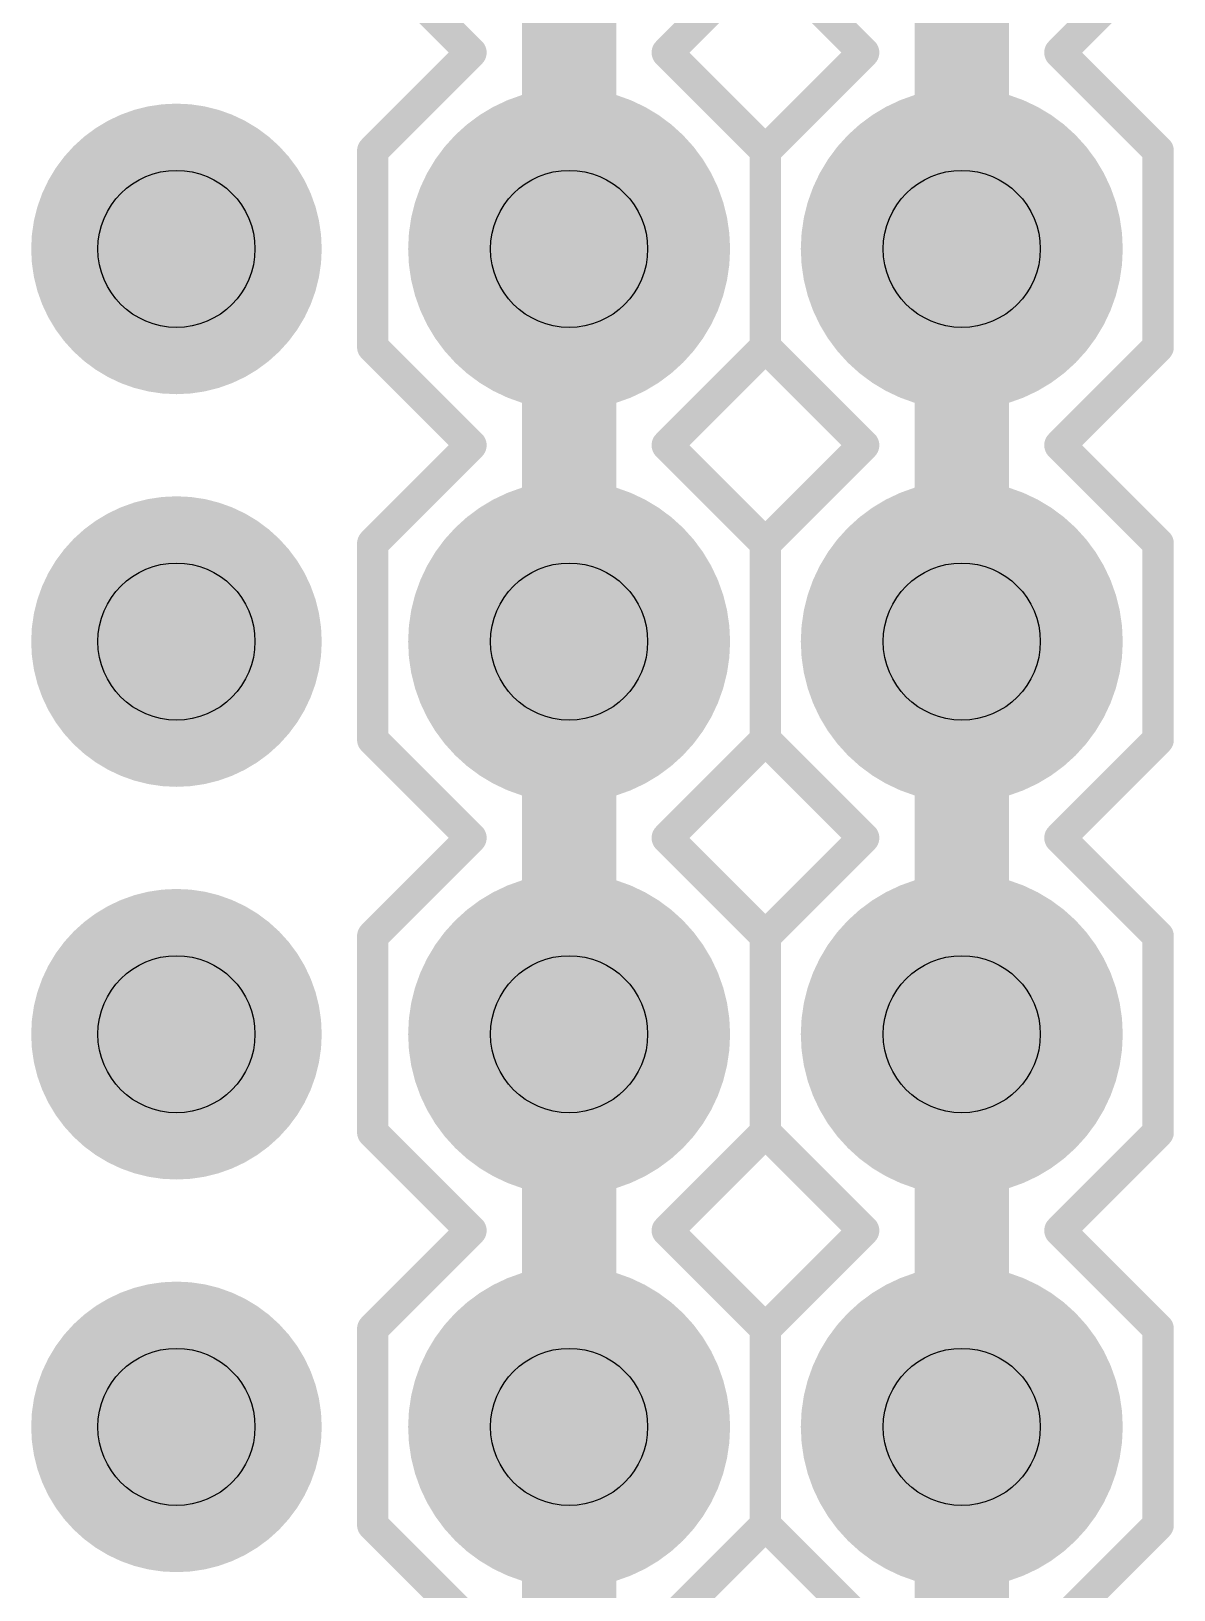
# Model space of a CAD drawing. Extents: x -27 to 84, y -12 to 86.
# Drawn here: x 70.18 to 77.57, y 40.86 to 50.94 of the extents above; entities that cross this region are included whole.
import ezdxf

# ---------------------------------------------------------------- set-up
doc = ezdxf.new("R2010")
doc.units = 0
for name, color, linetype in [('1', 12, 'CONTINUOUS'), ('17', 110, 'CONTINUOUS'), ('18', 110, 'CONTINUOUS'), ('21', 41, 'CONTINUOUS'), ('29', 253, 'CONTINUOUS'), ('30', 253, 'CONTINUOUS'), ('44', 253, 'CONTINUOUS'), ('51', 53, 'CONTINUOUS')]:
    doc.layers.add(name, color=color, linetype=linetype)

# ---------------------------------------------------------------- blocks, each defined once
blk = doc.blocks.new('RECT')
blk.add_solid([(-0.5, -0.5), (0.5, -0.5), (-0.5, 0.5), (0.5, 0.5)])
blk = doc.blocks.new('ROUNDP')
at = {"const_width": 0.5}
blk.add_lwpolyline([(0, -0.25, 1), (0, 0.25, 1), (0, -0.25)], format="xyb", dxfattribs=at)
blk = doc.blocks.new('ROUNDV')
at = {"const_width": 0.5}
blk.add_lwpolyline([(0, -0.25, 1), (0, 0.25, 1), (0, -0.25)], format="xyb", dxfattribs=at)

msp = doc.modelspace()

# ---------------------------------------------------------------- linework, layer by layer
at = {"layer": '1', "const_width": 0.6096}
for points in [[(73.66, 49.53), (73.66, 52.07)], [(76.2, 49.53), (76.2, 52.07)], [(73.66, 46.99), (73.66, 49.53)], [(76.2, 46.99), (76.2, 49.53)], [(73.66, 44.45), (73.66, 46.99)], [(76.2, 44.45), (76.2, 46.99)], [(73.66, 41.91), (73.66, 44.45)], [(76.2, 41.91), (76.2, 44.45)], [(73.66, 39.37), (73.66, 41.91)], [(76.2, 39.37), (76.2, 41.91)]]:
    msp.add_lwpolyline(points, dxfattribs=at)
at = {"layer": '1', "const_width": 0.3048}
for points in [[(73.8124, 49.53, 1), (73.5076, 49.53)], [(76.3524, 49.53, 1), (76.0476, 49.53)], [(73.5076, 49.53, 1), (73.8124, 49.53)], [(76.0476, 49.53, 1), (76.3524, 49.53)], [(73.8124, 46.99, 1), (73.5076, 46.99)], [(76.3524, 46.99, 1), (76.0476, 46.99)], [(73.5076, 46.99, 1), (73.8124, 46.99)], [(76.0476, 46.99, 1), (76.3524, 46.99)], [(73.8124, 44.45, 1), (73.5076, 44.45)], [(76.3524, 44.45, 1), (76.0476, 44.45)], [(73.5076, 44.45, 1), (73.8124, 44.45)], [(76.0476, 44.45, 1), (76.3524, 44.45)], [(73.8124, 41.91, 1), (73.5076, 41.91)], [(76.3524, 41.91, 1), (76.0476, 41.91)], [(73.5076, 41.91, 1), (73.8124, 41.91)], [(76.0476, 41.91, 1), (76.3524, 41.91)]]:
    msp.add_lwpolyline(points, format="xyb", dxfattribs=at)
at = {"layer": '21', "const_width": 0.2032}
for points in [[(72.39, 51.435), (73.025, 50.8)], [(74.295, 50.8), (74.93, 51.435)], [(74.93, 51.435), (75.565, 50.8)], [(76.835, 50.8), (77.47, 51.435)], [(72.39, 50.165), (73.025, 50.8)], [(74.295, 50.8), (74.93, 50.165)], [(74.93, 50.165), (75.565, 50.8)], [(76.835, 50.8), (77.47, 50.165)], [(72.39, 48.895), (72.39, 50.165)], [(74.93, 50.165), (74.93, 48.895)], [(74.93, 48.895), (74.93, 50.165)], [(77.47, 50.165), (77.47, 48.895)], [(72.39, 48.895), (73.025, 48.26)], [(74.295, 48.26), (74.93, 48.895)], [(74.93, 48.895), (75.565, 48.26)], [(76.835, 48.26), (77.47, 48.895)], [(72.39, 47.625), (73.025, 48.26)], [(74.295, 48.26), (74.93, 47.625)], [(74.93, 47.625), (75.565, 48.26)], [(76.835, 48.26), (77.47, 47.625)], [(72.39, 46.355), (72.39, 47.625)], [(74.93, 47.625), (74.93, 46.355)], [(74.93, 46.355), (74.93, 47.625)], [(77.47, 47.625), (77.47, 46.355)], [(72.39, 46.355), (73.025, 45.72)], [(74.295, 45.72), (74.93, 46.355)], [(74.93, 46.355), (75.565, 45.72)], [(76.835, 45.72), (77.47, 46.355)], [(72.39, 45.085), (73.025, 45.72)], [(74.295, 45.72), (74.93, 45.085)], [(74.93, 45.085), (75.565, 45.72)], [(76.835, 45.72), (77.47, 45.085)], [(72.39, 43.815), (72.39, 45.085)], [(74.93, 45.085), (74.93, 43.815)], [(74.93, 43.815), (74.93, 45.085)], [(77.47, 45.085), (77.47, 43.815)], [(72.39, 43.815), (73.025, 43.18)], [(74.295, 43.18), (74.93, 43.815)], [(74.93, 43.815), (75.565, 43.18)], [(76.835, 43.18), (77.47, 43.815)], [(72.39, 42.545), (73.025, 43.18)], [(74.295, 43.18), (74.93, 42.545)], [(74.93, 42.545), (75.565, 43.18)], [(76.835, 43.18), (77.47, 42.545)], [(72.39, 41.275), (72.39, 42.545)], [(74.93, 42.545), (74.93, 41.275)], [(74.93, 41.275), (74.93, 42.545)], [(77.47, 42.545), (77.47, 41.275)], [(72.39, 41.275), (73.025, 40.64)], [(74.295, 40.64), (74.93, 41.275)], [(74.93, 41.275), (75.565, 40.64)], [(76.835, 40.64), (77.47, 41.275)]]:
    msp.add_lwpolyline(points, dxfattribs=at)
at = {"layer": '21', "const_width": 0.1016}
for points in [[(73.0609, 50.7641, 1), (72.9891, 50.8359)], [(72.9891, 50.7641, 1), (73.0609, 50.8359)], [(74.3309, 50.8359, 1), (74.2591, 50.7641)], [(74.2591, 50.8359, 1), (74.3309, 50.7641)], [(75.6009, 50.7641, 1), (75.5291, 50.8359)], [(75.5291, 50.7641, 1), (75.6009, 50.8359)], [(76.8709, 50.8359, 1), (76.7991, 50.7641)], [(76.7991, 50.8359, 1), (76.8709, 50.7641)], [(72.4408, 50.165, 1), (72.3392, 50.165)], [(72.3541, 50.2009, 1), (72.4259, 50.1291)], [(74.9808, 50.165, 1), (74.8792, 50.165)], [(74.9808, 50.165, 1), (74.8792, 50.165)], [(74.8941, 50.2009, 1), (74.9659, 50.1291)], [(74.8941, 50.1291, 1), (74.9659, 50.2009)], [(77.5208, 50.165, 1), (77.4192, 50.165)], [(77.4341, 50.1291, 1), (77.5059, 50.2009)], [(72.4259, 48.9309, 1), (72.3541, 48.8591)], [(72.3392, 48.895, 1), (72.4408, 48.895)], [(74.9659, 48.9309, 1), (74.8941, 48.8591)], [(74.8792, 48.895, 1), (74.9808, 48.895)], [(74.8792, 48.895, 1), (74.9808, 48.895)], [(74.9659, 48.8591, 1), (74.8941, 48.9309)], [(77.4192, 48.895, 1), (77.5208, 48.895)], [(77.5059, 48.8591, 1), (77.4341, 48.9309)], [(73.0609, 48.2241, 1), (72.9891, 48.2959)], [(72.9891, 48.2241, 1), (73.0609, 48.2959)], [(74.3309, 48.2959, 1), (74.2591, 48.2241)], [(74.2591, 48.2959, 1), (74.3309, 48.2241)], [(75.6009, 48.2241, 1), (75.5291, 48.2959)], [(75.5291, 48.2241, 1), (75.6009, 48.2959)], [(76.8709, 48.2959, 1), (76.7991, 48.2241)], [(76.7991, 48.2959, 1), (76.8709, 48.2241)], [(72.4408, 47.625, 1), (72.3392, 47.625)], [(72.3541, 47.6609, 1), (72.4259, 47.5891)], [(74.9808, 47.625, 1), (74.8792, 47.625)], [(74.9808, 47.625, 1), (74.8792, 47.625)], [(74.8941, 47.6609, 1), (74.9659, 47.5891)], [(74.8941, 47.5891, 1), (74.9659, 47.6609)], [(77.5208, 47.625, 1), (77.4192, 47.625)], [(77.4341, 47.5891, 1), (77.5059, 47.6609)], [(72.4259, 46.3909, 1), (72.3541, 46.3191)], [(72.3392, 46.355, 1), (72.4408, 46.355)], [(74.9659, 46.3909, 1), (74.8941, 46.3191)], [(74.8792, 46.355, 1), (74.9808, 46.355)], [(74.8792, 46.355, 1), (74.9808, 46.355)], [(74.9659, 46.3191, 1), (74.8941, 46.3909)], [(77.4192, 46.355, 1), (77.5208, 46.355)], [(77.5059, 46.3191, 1), (77.4341, 46.3909)], [(73.0609, 45.6841, 1), (72.9891, 45.7559)], [(72.9891, 45.6841, 1), (73.0609, 45.7559)], [(74.3309, 45.7559, 1), (74.2591, 45.6841)], [(74.2591, 45.7559, 1), (74.3309, 45.6841)], [(75.6009, 45.6841, 1), (75.5291, 45.7559)], [(75.5291, 45.6841, 1), (75.6009, 45.7559)], [(76.8709, 45.7559, 1), (76.7991, 45.6841)], [(76.7991, 45.7559, 1), (76.8709, 45.6841)], [(72.4408, 45.085, 1), (72.3392, 45.085)], [(72.3541, 45.1209, 1), (72.4259, 45.0491)], [(74.9808, 45.085, 1), (74.8792, 45.085)], [(74.9808, 45.085, 1), (74.8792, 45.085)], [(74.8941, 45.1209, 1), (74.9659, 45.0491)], [(74.8941, 45.0491, 1), (74.9659, 45.1209)], [(77.5208, 45.085, 1), (77.4192, 45.085)], [(77.4341, 45.0491, 1), (77.5059, 45.1209)], [(72.4259, 43.8509, 1), (72.3541, 43.7791)], [(72.3392, 43.815, 1), (72.4408, 43.815)], [(74.9659, 43.8509, 1), (74.8941, 43.7791)], [(74.8792, 43.815, 1), (74.9808, 43.815)], [(74.8792, 43.815, 1), (74.9808, 43.815)], [(74.9659, 43.7791, 1), (74.8941, 43.8509)], [(77.4192, 43.815, 1), (77.5208, 43.815)], [(77.5059, 43.7791, 1), (77.4341, 43.8509)], [(73.0609, 43.1441, 1), (72.9891, 43.2159)], [(72.9891, 43.1441, 1), (73.0609, 43.2159)], [(74.3309, 43.2159, 1), (74.2591, 43.1441)], [(74.2591, 43.2159, 1), (74.3309, 43.1441)], [(75.6009, 43.1441, 1), (75.5291, 43.2159)], [(75.5291, 43.1441, 1), (75.6009, 43.2159)], [(76.8709, 43.2159, 1), (76.7991, 43.1441)], [(76.7991, 43.2159, 1), (76.8709, 43.1441)], [(72.4408, 42.545, 1), (72.3392, 42.545)], [(72.3541, 42.5809, 1), (72.4259, 42.5091)], [(74.9808, 42.545, 1), (74.8792, 42.545)], [(74.9808, 42.545, 1), (74.8792, 42.545)], [(74.8941, 42.5809, 1), (74.9659, 42.5091)], [(74.8941, 42.5091, 1), (74.9659, 42.5809)], [(77.5208, 42.545, 1), (77.4192, 42.545)], [(77.4341, 42.5091, 1), (77.5059, 42.5809)], [(72.4259, 41.3109, 1), (72.3541, 41.2391)], [(74.9659, 41.3109, 1), (74.8941, 41.2391)], [(74.9659, 41.2391, 1), (74.8941, 41.3109)], [(77.5059, 41.2391, 1), (77.4341, 41.3109)], [(72.3392, 41.275, 1), (72.4408, 41.275)], [(74.8792, 41.275, 1), (74.9808, 41.275)], [(74.8792, 41.275, 1), (74.9808, 41.275)], [(77.4192, 41.275, 1), (77.5208, 41.275)]]:
    msp.add_lwpolyline(points, format="xyb", dxfattribs=at)
at = {"layer": '44'}
for centre in [(71.12, 49.53), (73.66, 49.53), (76.2, 49.53), (71.12, 46.99), (73.66, 46.99), (76.2, 46.99), (71.12, 44.45), (73.66, 44.45), (76.2, 44.45), (71.12, 41.91), (73.66, 41.91), (76.2, 41.91)]:
    msp.add_circle(centre, 0.508, dxfattribs=at)

# ---------------------------------------------------------------- block references
at = {"layer": '17', "xscale": 1.8796, "yscale": 1.8796, "rotation": 180}
for p in [(73.66, 49.53), (73.66, 49.53), (76.2, 49.53), (76.2, 49.53), (73.66, 46.99), (73.66, 46.99), (76.2, 46.99), (76.2, 46.99), (73.66, 44.45), (73.66, 44.45), (76.2, 44.45), (76.2, 44.45), (73.66, 41.91), (73.66, 41.91), (76.2, 41.91), (76.2, 41.91)]:
    msp.add_blockref('ROUNDP', p, dxfattribs=at)
at = {"layer": '18', "xscale": 1.8796, "yscale": 1.8796}
for p in [(71.12, 49.53), (71.12, 49.53), (71.12, 46.99), (71.12, 46.99), (71.12, 44.45), (71.12, 44.45), (71.12, 41.91), (71.12, 41.91)]:
    msp.add_blockref('ROUNDV', p, dxfattribs=at)
at = {"layer": '29', "xscale": 2.0828, "yscale": 2.0828, "rotation": 180}
for p in [(73.66, 49.53), (76.2, 49.53), (73.66, 46.99), (76.2, 46.99), (73.66, 44.45), (76.2, 44.45), (73.66, 41.91), (76.2, 41.91)]:
    msp.add_blockref('ROUNDP', p, dxfattribs=at)
at = {"layer": '30', "xscale": 2.0828, "yscale": 2.0828, "rotation": 180}
for p in [(73.66, 49.53), (76.2, 49.53), (73.66, 46.99), (76.2, 46.99), (73.66, 44.45), (76.2, 44.45), (73.66, 41.91), (76.2, 41.91)]:
    msp.add_blockref('ROUNDP', p, dxfattribs=at)
at = {"layer": '51', "xscale": 0.508, "yscale": 0.508, "rotation": 90}
for p in [(73.66, 49.53), (76.2, 49.53), (73.66, 46.99), (76.2, 46.99), (73.66, 44.45), (76.2, 44.45), (73.66, 41.91), (76.2, 41.91)]:
    msp.add_blockref('RECT', p, dxfattribs=at)

doc.saveas('drawing.dxf')
